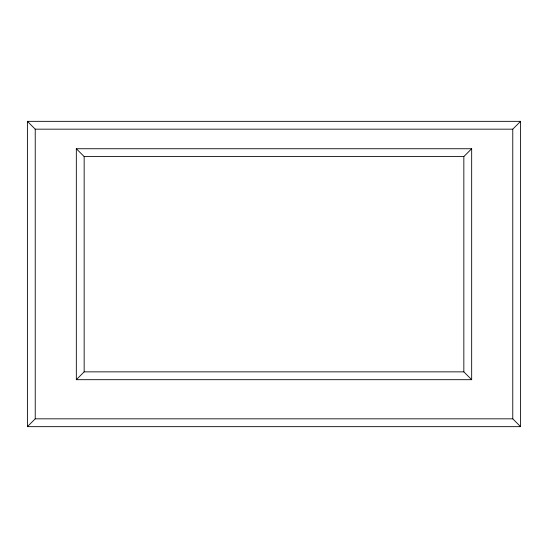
<?xml version="1.0" encoding="UTF-8"?>
<svg xmlns="http://www.w3.org/2000/svg" width="548" height="548" viewBox="0 0 548 548"><rect width="100%" height="100%" fill="white"/><g stroke="black" fill="none" stroke-linecap="round" stroke-linejoin="round"><path stroke-width="0.82" d="M27.4 426.659L35.23 418.83L512.77 418.83L520.6 426.659L520.6 121.341L27.4 121.341L27.4 426.659L520.6 426.659M76.33 379.689L84.159 371.859L463.841 371.859L471.67 379.689L471.67 148.741L76.33 148.741L76.33 379.689L471.67 379.689M76.33 148.741L84.159 156.57L463.841 156.57L471.67 148.741M27.4 121.341L35.23 129.17L512.77 129.17L520.6 121.341M512.77 129.17L512.77 418.83M463.841 156.57L463.841 371.859M84.159 156.57L84.159 371.859M35.23 129.17L35.23 418.83"/></g></svg>
